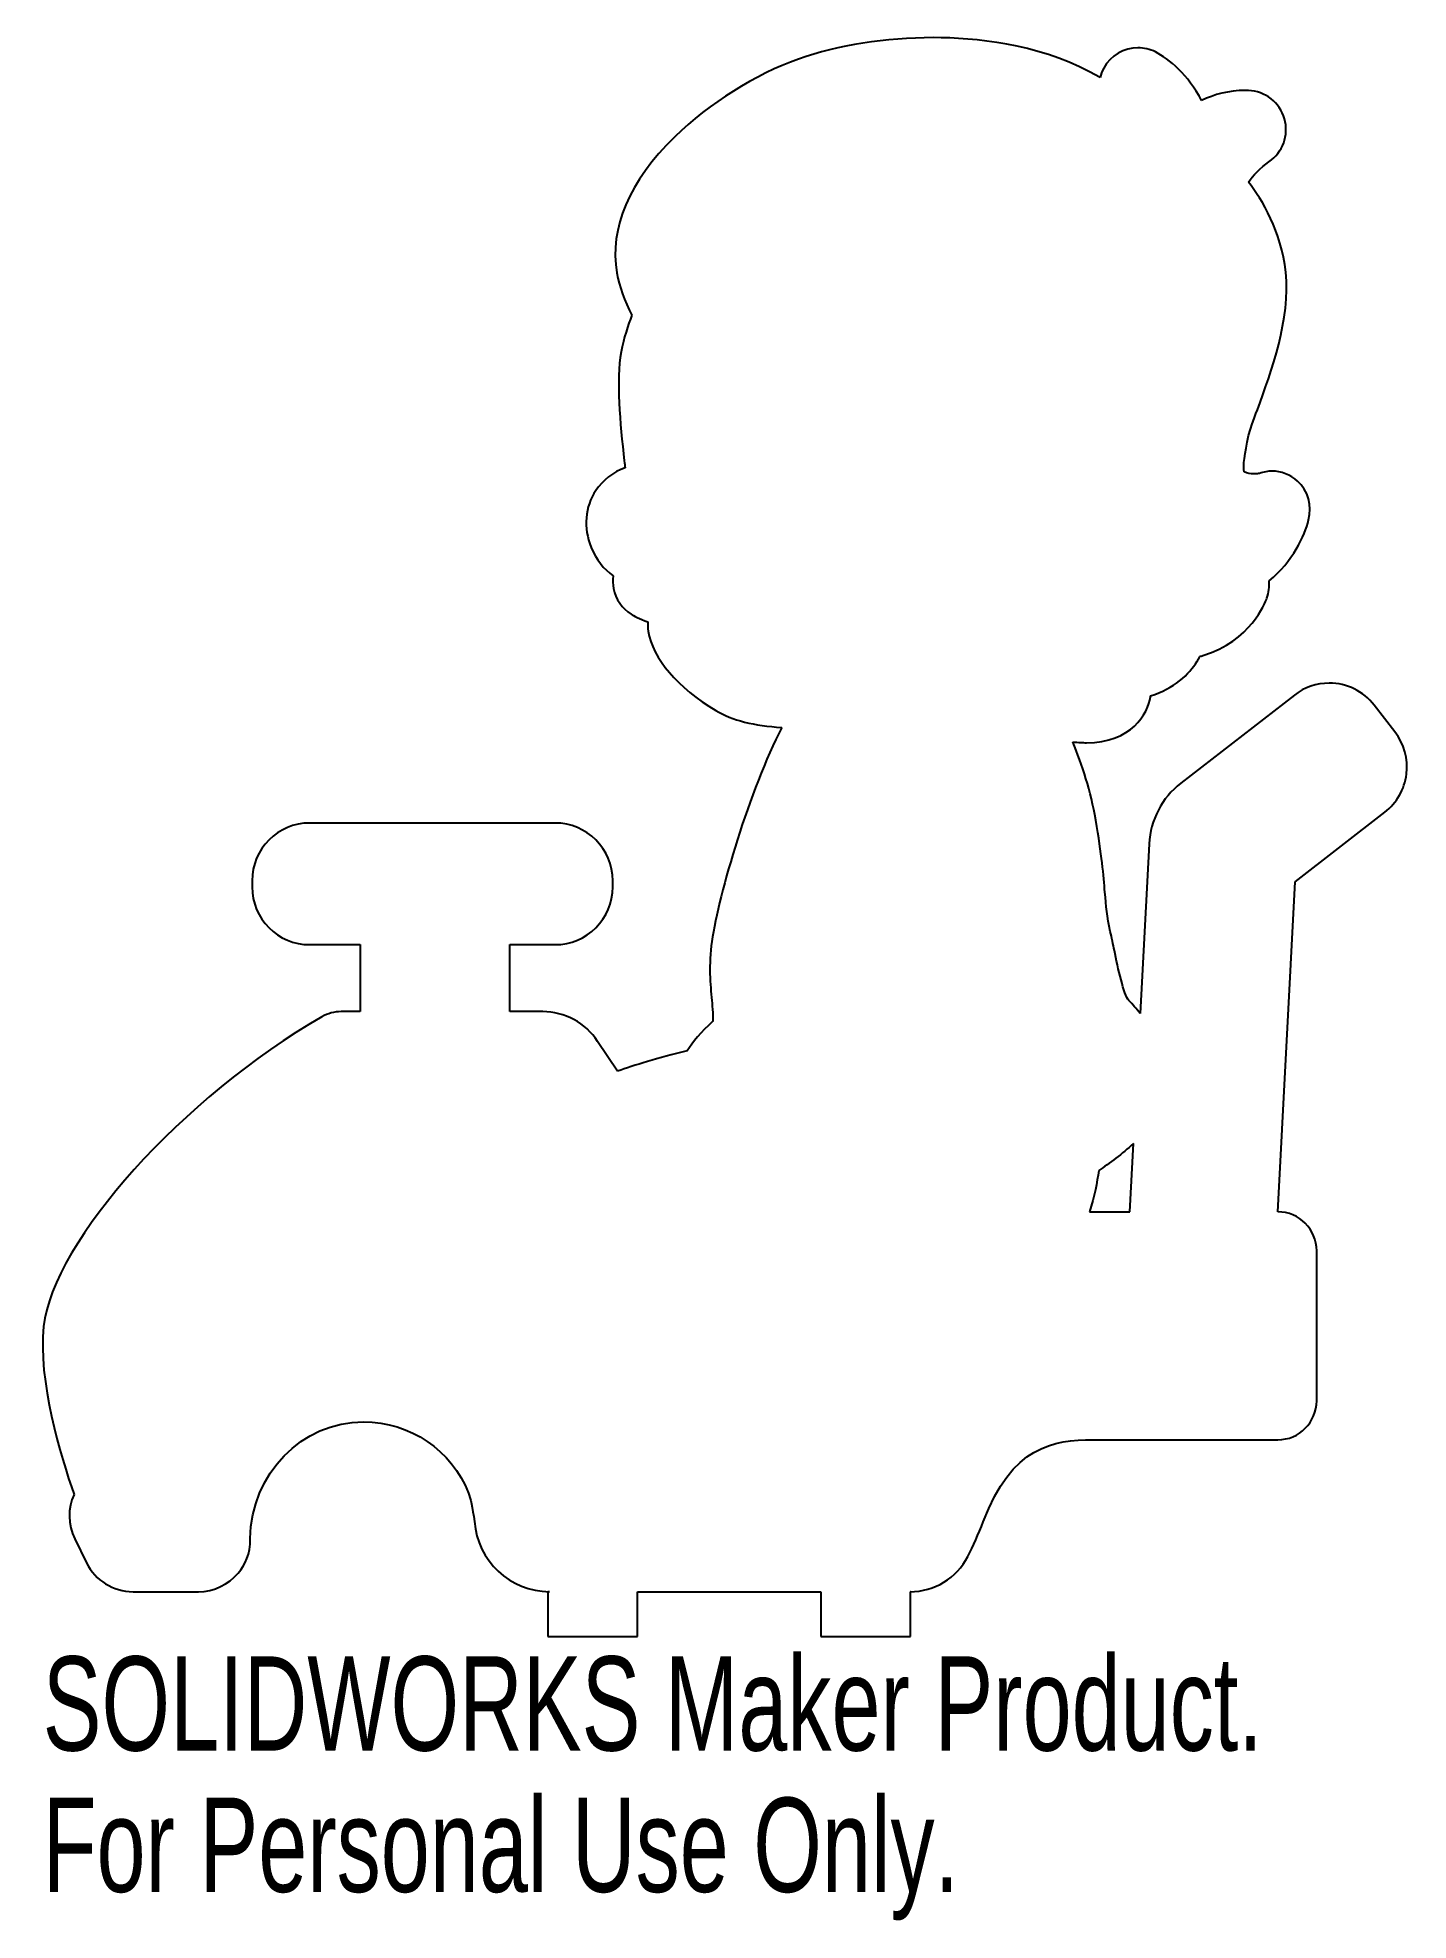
# Model space of a CAD drawing. Header units: millimetres. Extents: x 233.8 to 304.1, y -423.6 to -327.
import ezdxf

# ---------------------------------------------------------------- set-up
doc = ezdxf.new("R2010")
doc.units = ezdxf.units.MM
doc.styles.add('SLDTEXTSTYLE0', font='TXT', dxfattribs={"width": 0.7})

msp = doc.modelspace()

# ---------------------------------------------------------------- linework, layer by layer
at = {"color": 7, "linetype": 'Continuous', "lineweight": 25}
for p, q in [((288.291, -329.077), (287.749, -328.791)), ((298.259, -360.763), (292.429, -365.286)), ((303.417, -362.652), (302.357, -361.284)), ((298.292, -370.342), (302.897, -366.769)), ((260.324, -367.326), (247.739, -367.326)), ((290.805, -368.394), (290.349, -377.102)), ((244.778, -370.288), (244.778, -370.604)), ((263.285, -370.604), (263.285, -370.288)), ((297.404, -387.274), (298.292, -370.342)), ((247.739, -373.565), (250.321, -373.565)), ((250.321, -373.565), (250.321, -377.003)), ((258.01, -377.003), (258.01, -373.565)), ((258.01, -373.565), (260.324, -373.565)), ((250.321, -377.003), (249.347, -377.003)), ((259.69, -377.003), (258.01, -377.003)), ((263.529, -380.057), (262.51, -378.526)), ((289.815, -387.274), (289.998, -383.775)), ((287.751, -387.274), (289.815, -387.274)), ((297.408, -387.274), (297.404, -387.274)), ((299.404, -396.962), (299.404, -389.277)), ((287.932, -398.965), (297.408, -398.965)), ((235.681, -404.049), (236.284, -405.273)), ((238.668, -406.758), (242.023, -406.758)), ((260.043, -406.758), (259.958, -406.758)), ((259.958, -406.758), (259.958, -409.058)), ((264.558, -409.058), (264.558, -406.758)), ((264.558, -406.758), (273.958, -406.758)), ((273.958, -406.758), (273.958, -409.058)), ((278.558, -406.758), (278.539, -406.758)), ((278.558, -409.058), (278.558, -406.758)), ((259.958, -409.058), (264.558, -409.058)), ((273.958, -409.058), (278.558, -409.058))]:
    msp.add_line(p, q, dxfattribs=at)
for points in [[(279.728, -327.036), (277.293, -327.036), (274.84, -327.426), (272.822, -328.134)], [(287.749, -328.791), (285.002, -327.34), (281.871, -327.036), (279.728, -327.036)], [(272.822, -328.134), (270.604, -328.913), (268.23, -330.401), (266.471, -332.116)], [(290.231, -327.555), (289.522, -327.555), (288.837, -327.935), (288.476, -328.602)], [(291.132, -327.771), (290.843, -327.624), (290.535, -327.555), (290.231, -327.555)], [(293.497, -330.256), (292.811, -328.944), (291.832, -328.127), (291.132, -327.771)], [(288.476, -328.602), (288.392, -328.755), (288.331, -328.915), (288.291, -329.077)], [(295.727, -329.744), (294.895, -329.744), (294.147, -329.951), (293.497, -330.256)], [(295.899, -329.747), (295.841, -329.745), (295.784, -329.744), (295.727, -329.744)], [(297.753, -331.197), (297.515, -330.361), (296.764, -329.777), (295.899, -329.747)], [(296.948, -333.407), (297.668, -332.924), (297.99, -332.033), (297.753, -331.197)], [(266.471, -332.116), (264.129, -334.4), (263.101, -336.813), (263.496, -339.095)], [(295.897, -334.448), (296.115, -334.128), (296.519, -333.703), (296.948, -333.407)], [(297.813, -339.074), (297.583, -336.942), (296.623, -335.365), (295.897, -334.448)], [(263.496, -339.095), (263.622, -339.817), (263.879, -340.547), (264.266, -341.278)], [(296.36, -346.128), (297.082, -344.158), (298.071, -341.46), (297.813, -339.074)], [(264.266, -341.278), (264.058, -341.793), (263.852, -342.43), (263.716, -343.16)], [(263.716, -343.16), (263.447, -344.605), (263.659, -346.802), (263.878, -348.747)], [(295.91, -347.447), (295.961, -347.218), (296.173, -346.639), (296.36, -346.128)], [(295.674, -349.315), (295.623, -349.011), (295.702, -348.384), (295.91, -347.447)], [(263.916, -349.096), (263.307, -349.325), (262.775, -349.732), (262.416, -350.267)], [(263.878, -348.747), (263.892, -348.877), (263.905, -348.995), (263.916, -349.096)], [(296.197, -349.418), (296.009, -349.418), (295.833, -349.384), (295.674, -349.315)], [(296.466, -349.393), (296.423, -349.402), (296.325, -349.418), (296.197, -349.418)], [(297.119, -349.275), (296.903, -349.275), (296.683, -349.313), (296.466, -349.393)], [(298.419, -349.786), (298.043, -349.455), (297.588, -349.275), (297.119, -349.275)], [(262.416, -350.267), (261.853, -351.108), (261.766, -352.173), (262.179, -353.189)], [(298.99, -351.78), (299.163, -351.056), (298.976, -350.277), (298.419, -349.786)], [(296.962, -354.901), (298.173, -353.91), (298.792, -352.604), (298.99, -351.78)], [(262.179, -353.189), (262.429, -353.806), (262.818, -354.302), (263.305, -354.649)], [(263.305, -354.649), (263.277, -354.862), (263.283, -355.08), (263.325, -355.296)], [(263.325, -355.296), (263.431, -355.841), (263.758, -356.317), (264.228, -356.611)], [(296.849, -355.795), (296.951, -355.504), (296.989, -355.199), (296.962, -354.901)], [(293.569, -358.732), (296.01, -357.994), (296.77, -356.018), (296.849, -355.795)], [(264.228, -356.611), (264.347, -356.686), (264.635, -356.848), (265.09, -357.003)], [(265.09, -357.003), (265.076, -357.162), (265.081, -357.325), (265.107, -357.487)], [(265.107, -357.487), (265.325, -358.871), (266.621, -360.391), (268.572, -361.553)], [(290.882, -360.797), (292.058, -360.442), (292.874, -359.693), (293.271, -359.026)], [(293.271, -359.026), (293.318, -358.947), (293.359, -358.866), (293.394, -358.783)], [(293.394, -358.783), (293.453, -358.767), (293.511, -358.75), (293.569, -358.732)], [(300.047, -360.151), (299.403, -360.151), (298.768, -360.368), (298.259, -360.763)], [(302.357, -361.284), (301.799, -360.563), (300.957, -360.151), (300.047, -360.151)], [(287.585, -363.204), (289.903, -363.204), (290.744, -361.722), (290.875, -360.847)], [(290.875, -360.847), (290.878, -360.83), (290.88, -360.814), (290.882, -360.797)], [(268.572, -361.553), (269.409, -362.052), (270.545, -362.343), (271.956, -362.422)], [(271.956, -362.422), (270.316, -365.608), (268.729, -370.92), (268.369, -373.404)], [(304.009, -364.818), (304.107, -364.04), (303.897, -363.271), (303.417, -362.652)], [(288.068, -367.171), (287.812, -365.7), (287.366, -364.324), (286.893, -363.161)], [(286.893, -363.161), (287.042, -363.179), (287.175, -363.19), (287.292, -363.196)], [(287.292, -363.196), (287.394, -363.201), (287.492, -363.204), (287.585, -363.204)], [(302.897, -366.769), (303.516, -366.289), (303.911, -365.596), (304.009, -364.818)], [(292.429, -365.286), (291.462, -366.036), (290.87, -367.169), (290.805, -368.394)], [(247.739, -367.326), (246.106, -367.326), (244.778, -368.655), (244.778, -370.288)], [(263.285, -370.288), (263.285, -368.655), (261.956, -367.326), (260.324, -367.326)], [(288.538, -370.874), (288.467, -370.023), (288.38, -368.964), (288.068, -367.171)], [(244.778, -370.604), (244.778, -372.237), (246.106, -373.565), (247.739, -373.565)], [(260.324, -373.565), (261.956, -373.565), (263.285, -372.237), (263.285, -370.604)], [(288.814, -372.893), (288.642, -372.124), (288.598, -371.6), (288.538, -370.874)], [(268.369, -373.404), (268.195, -374.609), (268.289, -375.616), (268.365, -376.426)], [(289.022, -373.861), (288.956, -373.543), (288.887, -373.218), (288.814, -372.893)], [(289.772, -376.439), (289.499, -376.131), (289.212, -374.765), (289.022, -373.861)], [(268.365, -376.426), (268.4, -376.806), (268.449, -377.32), (268.411, -377.507)], [(290.349, -377.102), (290.156, -376.851), (289.96, -376.627), (289.772, -376.439)], [(248.355, -377.268), (241.237, -381.358), (234.568, -388.778), (234.083, -393.149)], [(249.347, -377.003), (248.999, -377.003), (248.657, -377.095), (248.355, -377.268)], [(262.51, -378.526), (261.883, -377.572), (260.83, -377.003), (259.69, -377.003)], [(268.408, -377.51), (267.801, -378.051), (267.386, -378.557), (267.108, -379.019)], [(268.411, -377.507), (268.41, -377.508), (268.409, -377.509), (268.408, -377.51)], [(267.108, -379.019), (265.587, -379.383), (264.39, -379.755), (263.529, -380.057)], [(289.998, -383.775), (289.421, -384.297), (288.779, -384.778), (288.218, -385.16)], [(288.218, -385.16), (288.141, -385.744), (288.002, -386.493), (287.751, -387.274)], [(299.404, -389.277), (299.404, -388.171), (298.51, -387.274), (297.408, -387.274)], [(234.083, -393.149), (233.775, -395.916), (234.956, -399.806), (235.642, -401.768)], [(297.408, -398.965), (298.51, -398.965), (299.404, -398.068), (299.404, -396.962)], [(244.682, -404.035), (244.721, -400.714), (247.343, -398.042), (250.493, -398.042)], [(250.493, -398.042), (252.901, -398.045), (255.016, -399.501), (255.888, -401.706)], [(282.293, -403.176), (283.76, -399.289), (285.883, -398.965), (287.932, -398.965)], [(235.642, -401.768), (235.314, -402.492), (235.323, -403.322), (235.681, -404.049)], [(255.888, -401.706), (255.98, -401.94), (256.081, -402.427), (256.19, -403.165)], [(256.19, -403.165), (256.333, -405.17), (258.007, -406.758), (260.043, -406.758)], [(281.502, -404.956), (281.781, -404.416), (282.047, -403.817), (282.293, -403.176)], [(244.059, -405.805), (244.448, -405.341), (244.682, -404.857), (244.682, -404.035)], [(236.284, -405.273), (236.736, -406.189), (237.649, -406.758), (238.668, -406.758)], [(278.539, -406.758), (279.793, -406.758), (280.928, -406.067), (281.502, -404.956)], [(242.023, -406.758), (242.839, -406.758), (243.571, -406.387), (244.059, -405.805)]]:
    msp.add_open_spline(points, degree=3, dxfattribs=at)

# ---------------------------------------------------------------- texts
at = {"color": 7, "linetype": 'Continuous', "char_height": 4.83362, "attachment_point": 1, "style": 'SLDTEXTSTYLE0'}
for s, insert in [('SOLIDWORKS Maker Product.', (234.033, -410.077)), ('For Personal Use Only.', (234.033, -417.328))]:
    msp.add_mtext(s, dxfattribs=dict(at, insert=insert))

doc.saveas('drawing.dxf')
